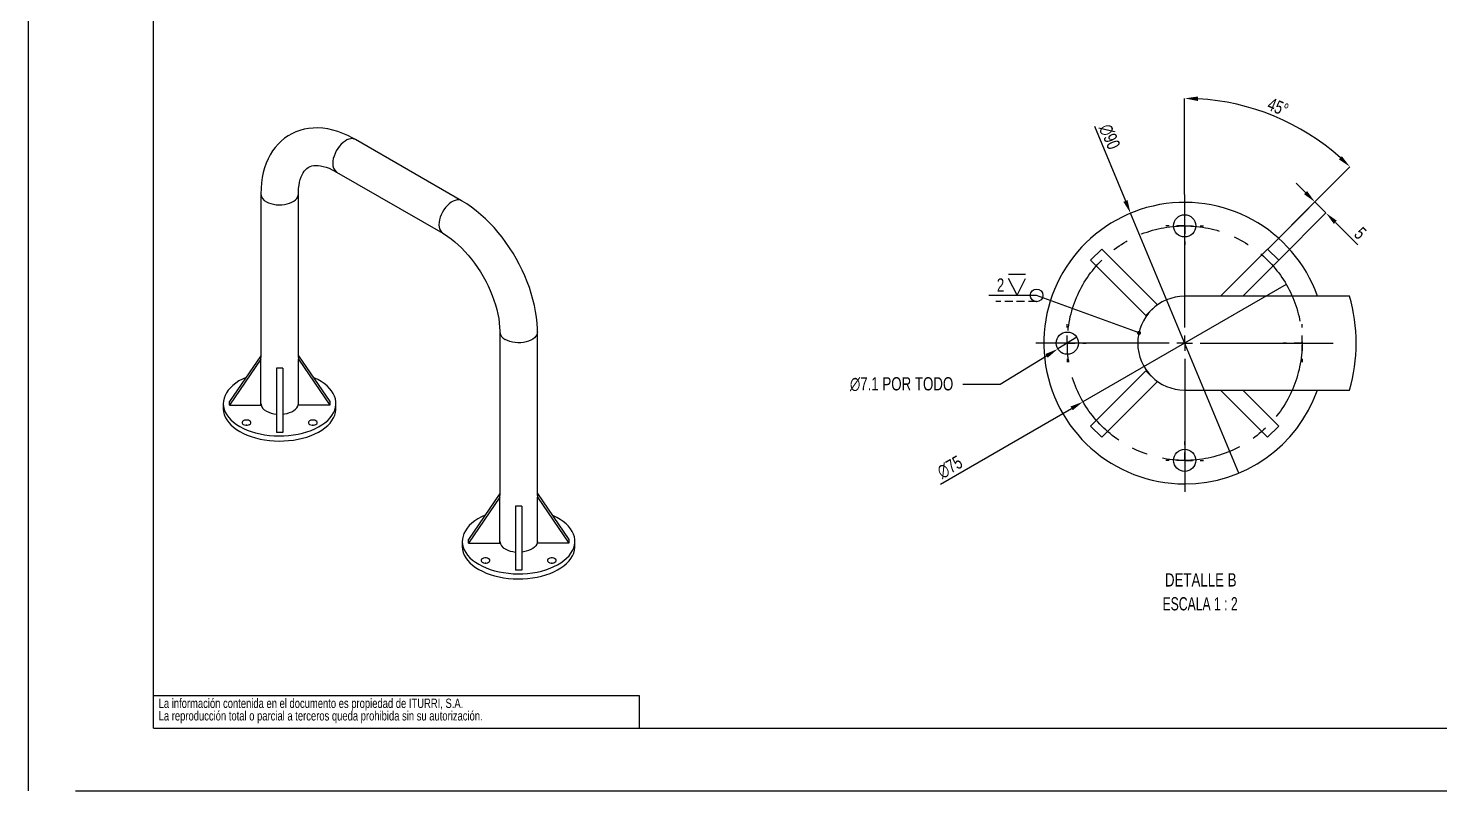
# Model space of a CAD drawing. Extents: x 0 to 14130, y 0 to 4063.
# Drawn here: x 0 to 1128, y 0 to 610 of the extents above; entities that cross this region are included whole.
import ezdxf

# ---------------------------------------------------------------- set-up
doc = ezdxf.new("R2010")
doc.units = 0
doc.header["$LTSCALE"] = 5
doc.header["$PDSIZE"] = -1
doc.linetypes.add('CENTERX2', pattern=[20.32, 12.7, -2.54, 2.54, -2.54])
doc.linetypes.add('HIDDEN', pattern=[1.905, 1.27, -0.635])
doc.layers.get('0').update_dxf_attribs({"linetype": 'CONTINUOUS'})
doc.layers.get('Defpoints').update_dxf_attribs({"linetype": 'CONTINUOUS'})
doc.layers.add('FORMATO', color=7, linetype='CONTINUOUS')
doc.layers.add('SLD-0', color=179, linetype='CONTINUOUS')
doc.styles.add('SLDTEXTSTYLE1', font='TXT', dxfattribs={"width": 0.75})
doc.styles.add('SLDTEXTSTYLE4', font='TXT', dxfattribs={"width": 0.6875})
doc.dimstyles.new('SLDDIMSTYLE10', dxfattribs={"dimtxt": 0.18, "dimasz": 3.25641, "dimexe": 0, "dimexo": 0.0625, "dimgap": 0, "dimtad": 0, "dimtih": 1, "dimtoh": 1, "dimdec": 0, "dimrnd": 1e-09, "dimzin": 0, "dimdsep": 46, "dimtxsty": 'Standard', "dimblk1": 'DOT', "dimblk2": 'DOT', "dimsah": 1, "dimcen": 0.09, "dimadec": 0, "dimazin": 0, "dimtfac": 3.25641, "dimtdec": 0, "dimtofl": 0, "dimtmove": 0, "dimatfit": 3, "dimldrblk": 'DOT', "dimfxl": 1, "dimtolj": 1, "dimtzin": 0, "dimarcsym": 0})
doc.dimstyles.new('SLDDIMSTYLE5', dxfattribs={"dimtxt": 10.583333, "dimasz": 10.583333, "dimexe": 0, "dimexo": 0.0625, "dimgap": 2.645833, "dimtad": 1, "dimdec": 1, "dimlfac": 0.4, "dimrnd": 1e-09, "dimzin": 12, "dimdsep": 46, "dimtxsty": 'SLDTEXTSTYLE1', "dimblk1": 'NONE', "dimsah": 1, "dimcen": 0, "dimadec": 0, "dimazin": 0, "dimtfac": 1, "dimtdec": 1, "dimtmove": 0, "dimatfit": 3, "dimldrblk": 'NONE', "dimfxl": 1, "dimtolj": 1, "dimtzin": 12, "dimarcsym": 0})
doc.dimstyles.new('SLDDIMSTYLE6', dxfattribs={"dimtxt": 10.583333, "dimasz": 10.583333, "dimexe": 0, "dimexo": 0.0625, "dimgap": 2.645833, "dimtad": 1, "dimdec": 4, "dimlfac": 2, "dimzin": 12, "dimdsep": 46, "dimtxsty": 'SLDTEXTSTYLE1', "dimsah": 1, "dimcen": 0.09, "dimadec": 0, "dimazin": 0, "dimtfac": 1, "dimtofl": 0, "dimtmove": 0, "dimatfit": 3, "dimfxl": 1, "dimtolj": 1, "dimtzin": 12, "dimarcsym": 0})
doc.dimstyles.new('SLDDIMSTYLE7', dxfattribs={"dimtxt": 10.583333, "dimasz": 10.583333, "dimexe": 0, "dimexo": 0.0625, "dimgap": 2.645833, "dimtad": 1, "dimdec": 1, "dimlfac": 0.4, "dimrnd": 1e-09, "dimzin": 12, "dimdsep": 46, "dimtxsty": 'SLDTEXTSTYLE1', "dimsah": 1, "dimcen": 0.09, "dimadec": 0, "dimazin": 0, "dimtfac": 1, "dimtdec": 1, "dimtmove": 0, "dimatfit": 0, "dimfxl": 1, "dimtolj": 1, "dimtzin": 12, "dimarcsym": 0})
doc.dimstyles.new('SLDDIMSTYLE8', dxfattribs={"dimtxt": 10.583333, "dimasz": 10.583333, "dimexe": 0, "dimexo": 0.0625, "dimgap": 2.645833, "dimtad": 0, "dimtih": 1, "dimtoh": 1, "dimdec": 1, "dimlfac": 0.4, "dimrnd": 1e-09, "dimzin": 12, "dimdsep": 46, "dimtxsty": 'SLDTEXTSTYLE1', "dimblk1": 'NONE', "dimsah": 1, "dimcen": 0, "dimadec": 0, "dimazin": 0, "dimtfac": 1, "dimtdec": 1, "dimtmove": 0, "dimatfit": 3, "dimldrblk": 'NONE', "dimfxl": 1, "dimtolj": 1, "dimtzin": 12, "dimarcsym": 0})
doc.dimstyles.new('SLDDIMSTYLE9', dxfattribs={"dimtxt": 10.583333, "dimasz": 10.583333, "dimexe": 0, "dimexo": 0.0625, "dimgap": 2.645833, "dimtad": 1, "dimdec": 1, "dimlfac": 0.4, "dimrnd": 1e-09, "dimzin": 12, "dimdsep": 46, "dimtxsty": 'SLDTEXTSTYLE1', "dimblk1": 'NONE', "dimsah": 1, "dimcen": 0, "dimadec": 0, "dimazin": 0, "dimtfac": 1, "dimtdec": 1, "dimtmove": 0, "dimatfit": 3, "dimldrblk": 'NONE', "dimfxl": 1, "dimtolj": 1, "dimtzin": 12, "dimarcsym": 0})

# ---------------------------------------------------------------- blocks, each defined once
blk = doc.blocks.new('SW_NOTE_0_4')
at = {"layer": 'SLD-0', "color": 0, "char_height": 7.5, "attachment_point": 1, "style": 'SLDTEXTSTYLE1'}
for s, insert in [('La información contenida en el documento es propiedad de ITURRI, S.A.', (0, 9.6)), ('La reproducción total o parcial a terceros queda prohibida sin su autorización.', (0, -0.4))]:
    blk.add_mtext(s, dxfattribs=dict(at, insert=insert))
blk = doc.blocks.new('SW_NOTE_0_10')
at = {"layer": 'SLD-0', "color": 0, "char_height": 7.5, "attachment_point": 1, "style": 'SLDTEXTSTYLE1'}
for s, insert in [('La información contenida en el documento es propiedad de ITURRI, S.A.', (0, 9.6)), ('La reproducción total o parcial a terceros queda prohibida sin su autorización.', (0, -0.4))]:
    blk.add_mtext(s, dxfattribs=dict(at, insert=insert))
blk = doc.blocks.new('_D_8')
at = {"layer": 'Defpoints', "color": 0, "transparency": 16777216}
for p in [(1005, 404.7), (842.6, 311)]:
    blk.add_point(p, dxfattribs=at)
at = {"layer": 'FORMATO', "color": 0, "lineweight": -2, "transparency": 16777216}
for p, q in [((1005, 404.7), (842.6, 311)), ((728.8, 245.2), (833.5, 305.7))]:
    blk.add_line(p, q, dxfattribs=at)
at = {"layer": 'FORMATO', "color": 0, "transparency": 16777216}
blk.add_solid([(832.6, 307.2), (834.4, 304.2), (842.6, 311)], dxfattribs=at)
at = {"layer": 'FORMATO', "color": 0, "transparency": 16777216, "insert": (736.3, 258.7), "char_height": 10.58, "attachment_point": 5, "rotation": 30, "style": 'SLDTEXTSTYLE1'}
blk.add_mtext('\\A1;∅75', dxfattribs=at)
blk = doc.blocks.new('_NONE')
blk = doc.blocks.new('_D_9')
at = {"layer": 'Defpoints', "color": 0, "transparency": 16777216}
for p in [(1017.2, 528.5), (923.8, 476.6), (990.1, 433), (945.9, 388.8), (923.8, 239.1)]:
    blk.add_point(p, dxfattribs=at)
at = {"layer": 'FORMATO', "color": 0, "lineweight": -2, "transparency": 16777216}
for p, q in [((923.8, 476.7), (923.8, 553.5)), ((990.2, 433), (1055.9, 498.8))]:
    blk.add_line(p, q, dxfattribs=at)
blk.add_arc((923.8, 366.7), 186.8, 48.2465, 86.7535, dxfattribs=at)
at = {"layer": 'FORMATO', "color": 0, "transparency": 16777216}
for points in [[(934.4, 551.4), (934.5, 555), (923.8, 553.5)], [(1049.4, 507.3), (1047, 504.8), (1055.9, 498.8)]]:
    blk.add_solid(points, dxfattribs=at)
at = {"layer": 'FORMATO', "color": 0, "transparency": 16777216, "insert": (998.4, 546.6), "char_height": 10.58, "attachment_point": 5, "rotation": 337.5, "style": 'SLDTEXTSTYLE1'}
blk.add_mtext('\\A1;45°', dxfattribs=at)
blk = doc.blocks.new('_D_10')
at = {"layer": 'Defpoints', "color": 0, "transparency": 16777216}
for p in [(1036.7, 461.9), (990.1, 433), (999, 424.1)]:
    blk.add_point(p, dxfattribs=at)
at = {"layer": 'FORMATO', "color": 0, "lineweight": -2, "transparency": 16777216}
for p, q in [((1020.4, 478.2), (1012.9, 485.7)), ((990.2, 433), (1027.9, 470.7)), ((1027.9, 470.7), (1036.7, 461.9)), ((999, 424.2), (1036.7, 461.9)), ((1044.2, 454.4), (1062.3, 436.3))]:
    blk.add_line(p, q, dxfattribs=at)
at = {"layer": 'FORMATO', "color": 0, "transparency": 16777216}
for points in [[(1021.6, 479.5), (1019.1, 477), (1027.9, 470.7)], [(1045.4, 455.7), (1043, 453.2), (1036.7, 461.9)]]:
    blk.add_solid(points, dxfattribs=at)
at = {"layer": 'FORMATO', "color": 0, "transparency": 16777216, "insert": (1064.2, 445.7), "char_height": 10.58, "attachment_point": 5, "rotation": 315, "style": 'SLDTEXTSTYLE1'}
blk.add_mtext('\\A1;5', dxfattribs=at)
blk = doc.blocks.new('_D_11')
at = {"layer": 'Defpoints', "color": 0, "transparency": 16777216}
for p in [(837.7, 362.5), (822.5, 353.2)]:
    blk.add_point(p, dxfattribs=at)
at = {"layer": 'FORMATO', "color": 0, "lineweight": -2, "transparency": 16777216}
for p, q in [((837.7, 362.5), (822.5, 353.2)), ((776.4, 325), (813.5, 347.7)), ((746.6, 325), (776.4, 325))]:
    blk.add_line(p, q, dxfattribs=at)
at = {"layer": 'FORMATO', "color": 0, "transparency": 16777216}
blk.add_solid([(812.6, 349.2), (814.4, 346.2), (822.5, 353.2)], dxfattribs=at)
at = {"layer": 'FORMATO', "color": 0, "transparency": 16777216, "insert": (697.7, 325), "char_height": 10.583, "attachment_point": 5, "style": 'SLDTEXTSTYLE1'}
blk.add_mtext('\\A1;∅7.1 POR TODO', dxfattribs=at)
blk = doc.blocks.new('_D_12')
at = {"layer": 'Defpoints', "color": 0, "transparency": 16777216}
for p in [(880.6, 461.7), (967, 254)]:
    blk.add_point(p, dxfattribs=at)
at = {"layer": 'FORMATO', "color": 0, "lineweight": -2, "transparency": 16777216}
for p, q in [((851.7, 531.4), (876.6, 471.5)), ((967, 254), (880.6, 461.7))]:
    blk.add_line(p, q, dxfattribs=at)
at = {"layer": 'FORMATO', "color": 0, "transparency": 16777216}
blk.add_solid([(878.2, 472.2), (874.9, 470.8), (880.6, 461.7)], dxfattribs=at)
at = {"layer": 'FORMATO', "color": 0, "transparency": 16777216, "insert": (863.8, 522.8), "char_height": 10.58, "attachment_point": 5, "rotation": 292.5789, "style": 'SLDTEXTSTYLE1'}
blk.add_mtext('\\A1;∅90', dxfattribs=at)
blk = doc.blocks.new('SW_NOTE_0_14')
at = {"layer": 'FORMATO', "color": 0, "attachment_point": 2}
for s, insert, char_height, style in [('DETALLE B', (32.7, 13.6), 10.58, 'SLDTEXTSTYLE1'), ('ESCALA 1 : 2', (32.2, -5.5), 10.583, 'SLDTEXTSTYLE4')]:
    blk.add_mtext(s, dxfattribs=dict(at, insert=insert, char_height=char_height, style=style))
blk = doc.blocks.new('SW_CENTERMARKSYMBOL_11')
at = {"layer": 'FORMATO', "color": 0}
for p, q in [((0, 12.5), (0, 15.1)), ((-12.5, 0), (-15.1, 0)), ((0, 0), (-6.2, 0)), ((0, 0), (0, 6.2)), ((0, 0), (0, -6.2)), ((0, 0), (6.2, 0)), ((12.5, 0), (15.1, 0)), ((0, -12.5), (0, -15.1))]:
    blk.add_line(p, q, dxfattribs=at)
blk = doc.blocks.new('SW_CENTERMARKSYMBOL_12')
at = {"layer": 'FORMATO', "color": 0}
for p, q in [((0, 12.5), (0, 15.1)), ((-12.5, 0), (-15.1, 0)), ((0, 0), (-6.3, 0)), ((0, 0), (0, 6.2)), ((0, 0), (0, -6.3)), ((0, 0), (6.2, 0)), ((12.5, 0), (15.1, 0)), ((0, -12.5), (0, -15.1))]:
    blk.add_line(p, q, dxfattribs=at)
blk = doc.blocks.new('SW_CENTERMARKSYMBOL_13')
at = {"layer": 'FORMATO', "color": 0}
for p, q in [((0, 12.5), (0, 15.1)), ((-12.5, 0), (-15.1, 0)), ((0, 0), (-6.2, 0)), ((0, 0), (0, 6.2)), ((0, 0), (0, -6.2)), ((0, 0), (6.2, 0)), ((12.5, 0), (15.1, 0)), ((0, -12.5), (0, -15.1))]:
    blk.add_line(p, q, dxfattribs=at)
blk = doc.blocks.new('SW_CENTERMARKSYMBOL_14')
at = {"layer": 'FORMATO', "color": 0}
for p, q in [((0, 12.5), (0, 118.7)), ((-12.5, 0), (-118.8, 0)), ((0, 0), (-6.2, 0)), ((0, 0), (0, 6.2)), ((0, 0), (0, -6.2)), ((0, 0), (6.2, 0)), ((12.5, 0), (118.7, 0)), ((0, -12.5), (0, -118.8))]:
    blk.add_line(p, q, dxfattribs=at)
blk = doc.blocks.new('SW_CENTERMARKSYMBOL_15')
at = {"layer": 'FORMATO', "color": 0}
for p, q in [((0, 12.5), (0, 15.1)), ((-12.5, 0), (-15.1, 0)), ((0, 0), (-6.2, 0)), ((0, 0), (0, 6.2)), ((0, 0), (0, -6.2)), ((0, 0), (6.2, 0)), ((12.5, 0), (15.1, 0)), ((0, -12.5), (0, -15.1))]:
    blk.add_line(p, q, dxfattribs=at)
blk = doc.blocks.new('SW_SYMBOL_WELD_BUSV')
at = {"layer": 'FORMATO', "color": 0}
for q in [(0, 5000), (5000, 5000)]:
    blk.add_line((2500, 0), q, dxfattribs=at)
blk = doc.blocks.new('SW_SYMBOL_WLDSI_FLT')
at = {"layer": 'FORMATO', "color": 0}
blk.add_line((0, 0), (5000, 0), dxfattribs=at)
blk = doc.blocks.new('SW_WELDSYMBOL_0')
at = {"layer": 'FORMATO', "color": 0}
blk.add_line((0, 0), (-38.1, 0), dxfattribs=at)
at = {"layer": 'FORMATO', "color": 0, "linetype": 'HIDDEN'}
blk.add_line((0, -5), (-32.5, -5), dxfattribs=at)
at = {"layer": 'FORMATO', "color": 0}
blk.add_circle((0, 0), 5.07, dxfattribs=at)
at = {"layer": 'FORMATO', "color": 0, "xscale": 0.0027037109375, "yscale": 0.0027037109375, "zscale": 0.0027037109375}
for name, p in [('SW_SYMBOL_WLDSI_FLT', (-22.3, 17)), ('SW_SYMBOL_WELD_BUSV', (-22.3, 0.1))]:
    blk.add_blockref(name, p, dxfattribs=at)
at = {"layer": 'FORMATO', "color": 0, "insert": (-31.7, 13.6), "char_height": 10.6, "attachment_point": 1, "style": 'SLDTEXTSTYLE1'}
blk.add_mtext('2', dxfattribs=at)
blk = doc.blocks.new('_DOT')
at = {"color": 0, "linetype": 'ByBlock'}
blk.add_line((-0.5, 0), (-1, 0), dxfattribs=at)
at = {"color": 0, "linetype": 'ByBlock', "const_width": 0.5}
blk.add_lwpolyline([(-0.25, 0, 1), (0.25, 0, 1)], format="xyb", close=True, dxfattribs=at)

msp = doc.modelspace()

# ---------------------------------------------------------------- linework, layer by layer
at = {"color": 7, "linetype": 'Continuous'}
for p, q in [((0, 1485), (0, -0.006746)), ((100, 50), (100, 1435)), ((346.206456, 471.642946), (261.353642, 520.627433)), ((246.354861, 494.645967), (331.207675, 445.661481)), ((185.821243, 477.011444), (185.821243, 346.364914)), ((215.821243, 346.364914), (215.821243, 477.011444)), ((848.704408, 424.137498), (857.543255, 432.976332)), ((901.737417, 388.782158), (857.543255, 432.976332)), ((952.495652, 395.346236), (990.125741, 432.976332)), ((990.125741, 432.976332), (998.964588, 424.137498)), ((892.89857, 379.943325), (848.704408, 424.137498)), ((970.17331, 395.346236), (998.964588, 424.137498)), ((1055.608745, 395.346236), (923.834498, 395.346236)), ((892.89857, 379.943325), (901.737417, 388.782158)), ((376.740074, 366.796348), (376.740074, 236.149819)), ((406.740074, 236.149819), (406.740074, 366.796348)), ((185.821243, 347.808133), (160.821243, 311.063796)), ((185.821243, 344.921694), (160.821243, 308.177358)), ((185.821243, 344.921694), (185.821243, 346.364914)), ((185.821243, 308.177358), (185.821243, 344.921694)), ((215.821243, 347.808133), (240.821243, 311.063796)), ((215.821243, 346.364914), (215.821243, 344.921694)), ((215.821243, 308.177358), (215.821243, 344.921694)), ((215.821243, 344.921694), (240.821243, 308.177358)), ((203.321243, 337.705598), (198.321243, 337.705598)), ((198.321243, 337.705598), (198.321243, 286.529069)), ((203.321243, 337.705598), (203.321243, 286.529069)), ((892.89857, 335.749149), (848.704408, 291.554975)), ((901.737417, 326.910316), (892.89857, 335.749149)), ((901.737417, 326.910316), (857.543255, 282.716142)), ((923.834498, 320.346238), (1055.608745, 320.346238)), ((952.495652, 320.346238), (990.125741, 282.716142)), ((970.17331, 320.346238), (998.964588, 291.554975)), ((155.821243, 309.620577), (155.821243, 305.537873)), ((160.821243, 308.177358), (160.821243, 311.063796)), ((160.821243, 308.177358), (185.821243, 308.177358)), ((240.821243, 308.177358), (215.821243, 308.177358)), ((240.821243, 311.063796), (240.821243, 308.177358)), ((245.821243, 305.537873), (245.821243, 309.620577)), ((174.618484, 292.271573), (173.990993, 292.271573)), ((203.321243, 286.529069), (198.321243, 286.529069)), ((227.651492, 292.271573), (227.024002, 292.271573)), ((857.543255, 282.716142), (848.704408, 291.554975)), ((998.964588, 291.554975), (990.125741, 282.716142)), ((376.740074, 237.593038), (351.740074, 200.848701)), ((406.740074, 237.593038), (431.740074, 200.848701)), ((376.740074, 234.706599), (351.740074, 197.962263)), ((376.740074, 234.706599), (376.740074, 236.149819)), ((376.740074, 197.962263), (376.740074, 234.706599)), ((394.240074, 227.490503), (389.240074, 227.490503)), ((389.240074, 227.490503), (389.240074, 176.313974)), ((394.240074, 227.490503), (394.240074, 176.313974)), ((406.740074, 236.149819), (406.740074, 234.706599)), ((406.740074, 197.962263), (406.740074, 234.706599)), ((406.740074, 234.706599), (431.740074, 197.962263)), ((346.740074, 199.405482), (346.740074, 195.322778)), ((351.740074, 197.962263), (351.740074, 200.848701)), ((351.740074, 197.962263), (376.740074, 197.962263)), ((431.740074, 197.962263), (406.740074, 197.962263)), ((431.740074, 200.848701), (431.740074, 197.962263)), ((436.740074, 195.322778), (436.740074, 199.405482)), ((365.537315, 182.056478), (364.909824, 182.056478)), ((418.570323, 182.056478), (417.942833, 182.056478)), ((394.240074, 176.313974), (389.240074, 176.313974)), ((100, 50), (2050, 50)), ((37.653092, 0), (2100, 0))]:
    msp.add_line(p, q, dxfattribs=at)
at = {"color": 7, "linetype": 'Continuous', "flags": 128}
for points in [[(261.353642, 520.627433), (259.227713, 521.814221), (255.255347, 523.816038), (251.248563, 525.551859), (247.228387, 527.006902), (243.213282, 528.170481), (239.223657, 529.034301), (235.280931, 529.59333), (231.406244, 529.846303), (227.619178, 529.795678), (223.936904, 529.447039), (220.373903, 528.808203), (216.942189, 527.888286), (213.651771, 526.696929), (210.511162, 525.243731), (207.527783, 523.537844), (204.708275, 521.587693), (202.061692, 519.403423), (199.593166, 516.992219), (197.307518, 514.359898), (195.209761, 511.511212), (193.305399, 508.450288), (191.600631, 505.181335), (190.102372, 501.709569), (188.818013, 498.042203), (187.754899, 494.189274), (186.919621, 490.164019), (186.317285, 485.982658), (185.950967, 481.663615), (185.821243, 477.011444)], [(261.354887, 520.626714), (260.467359, 521.030326), (259.157552, 521.305407), (257.729278, 521.275152), (256.214442, 520.940236), (254.646884, 520.308141), (253.061619, 519.392987), (251.49406, 518.215217), (249.979225, 516.801141), (248.55095, 515.182346), (247.241143, 513.394994), (246.079062, 511.479011), (245.090666, 509.477197), (244.298033, 507.43427), (243.718871, 505.395864), (243.366117, 503.407515), (243.24765, 501.513639)], [(261.353642, 520.627433), (260.467359, 521.030326), (259.157552, 521.305407), (257.729278, 521.275152), (256.214442, 520.940236), (254.646884, 520.308141), (253.061619, 519.392987), (251.49406, 518.215217), (249.979225, 516.801141), (248.55095, 515.182346), (247.241143, 513.394994), (246.079062, 511.479011), (245.090666, 509.477197), (244.298033, 507.43427), (243.718871, 505.395864), (243.366117, 503.407515), (243.24765, 501.513639)], [(215.821243, 477.011444), (215.843689, 478.57626), (216.007565, 481.424216), (216.320645, 484.072558), (216.769769, 486.509288), (217.339654, 488.723867), (218.0138, 490.710587), (218.775826, 492.46937), (219.611325, 494.006057), (220.511155, 495.333302), (221.477225, 496.471275), (222.533217, 497.447543), (223.743993, 498.293028), (225.229402, 499.018888), (226.639337, 499.465272), (228.113067, 499.738418), (229.688962, 499.857148), (231.581009, 499.807587), (233.595301, 499.562796), (235.734558, 499.117166), (237.996746, 498.462443), (240.373751, 497.590648), (242.853533, 496.495443), (245.420466, 495.173278), (246.354861, 494.645967)], [(190.214641, 470.888383), (191.91394, 470.044177), (193.812213, 469.355609), (195.867057, 468.83806), (198.032569, 468.50309), (200.260375, 468.358183), (202.50071, 468.406576), (204.703528, 468.647187), (206.819623, 469.074642), (208.801724, 469.679391), (210.605554, 470.447927), (212.190819, 471.363081), (213.522106, 472.40441), (214.569677, 473.548652), (215.31013, 474.770248), (215.726926, 476.041908), (215.821242, 477.01461)], [(190.214641, 470.888383), (191.91394, 470.044177), (193.812213, 469.355609), (195.867057, 468.83806), (198.032569, 468.50309), (200.260375, 468.358183), (202.50071, 468.406576), (204.703528, 468.647187), (206.819623, 469.074642), (208.801724, 469.679391), (210.605554, 470.447927), (212.190819, 471.363081), (213.522106, 472.40441), (214.569677, 473.548652), (215.31013, 474.770248), (215.726926, 476.041908), (215.821243, 477.011444)], [(346.206456, 471.642946), (345.320173, 472.045839), (344.010366, 472.32092), (342.582092, 472.290665), (341.067256, 471.955749), (339.499697, 471.323654), (337.914433, 470.408501), (336.346874, 469.230731), (334.832038, 467.816654), (333.403764, 466.197859), (332.093957, 464.410507), (330.931876, 462.494524), (329.943479, 460.492711), (329.150847, 458.449783), (328.571685, 456.411378), (328.21893, 454.423029), (328.100463, 452.529153)], [(346.207792, 471.642175), (345.320173, 472.045839), (344.010366, 472.32092), (342.582092, 472.290665), (341.067256, 471.955749), (339.499697, 471.323654), (337.914433, 470.408501), (336.346874, 469.230731), (334.832038, 467.816654), (333.403764, 466.197859), (332.093957, 464.410507), (330.931876, 462.494524), (329.943479, 460.492711), (329.150847, 458.449783), (328.571685, 456.411378), (328.21893, 454.423029), (328.100463, 452.529153)], [(406.740074, 366.796348), (406.705418, 369.250062), (406.461027, 373.839638), (405.98675, 378.491839), (405.287453, 383.194423), (404.3687, 387.931783), (403.236409, 392.68911), (401.896733, 397.452179), (400.356006, 402.207153), (398.620715, 406.940454), (396.697511, 411.63867), (394.593214, 416.288502), (392.314819, 420.876741), (389.869501, 425.390273), (387.264608, 429.816083), (384.507734, 434.141154), (381.606822, 438.352357), (378.569685, 442.437156), (375.404216, 446.383196), (372.118356, 450.178303), (368.720077, 453.810466), (365.217367, 457.267807), (361.618244, 460.538521), (357.930809, 463.610806), (354.163349, 466.472769), (350.324526, 469.112329), (346.642077, 471.389762), (346.206456, 471.642946)], [(331.207675, 445.661481), (332.592204, 444.835826), (335.277683, 443.085234), (338.000333, 441.110701), (340.742925, 438.91705), (343.487481, 436.511652), (346.216181, 433.903853), (348.911559, 431.104794), (351.556654, 428.127235), (354.135141, 424.985386), (356.63143, 421.69475), (359.030751, 418.271977), (361.319229, 414.734727), (363.483953, 411.101549), (365.51304, 407.391765), (367.395494, 403.625795), (369.121629, 399.824457), (370.683147, 396.008758), (372.073074, 392.200036), (373.28585, 388.419845), (374.317422, 384.689833), (375.165357, 381.031601), (375.828955, 377.466533), (376.309366, 374.015605), (376.609716, 370.699145), (376.732782, 367.703064), (376.740074, 366.796348)], [(406.740073, 366.797976), (406.645757, 365.826813), (406.228961, 364.555153), (405.488507, 363.333557), (404.440937, 362.189315), (403.109649, 361.147986), (401.524385, 360.232832), (399.720555, 359.464296), (397.738454, 358.859547), (395.622359, 358.432092), (393.419541, 358.191481), (391.179206, 358.143088), (388.9514, 358.287995), (386.785888, 358.622965), (384.731044, 359.140514), (382.832771, 359.829082), (381.133472, 360.673288)], [(406.740074, 366.796348), (406.645757, 365.826813), (406.228961, 364.555153), (405.488507, 363.333557), (404.440937, 362.189315), (403.109649, 361.147986), (401.524385, 360.232832), (399.720555, 359.464296), (397.738454, 358.859547), (395.622359, 358.432092), (393.419541, 358.191481), (391.179206, 358.143088), (388.9514, 358.287995), (386.785888, 358.622965), (384.731044, 359.140514), (382.832771, 359.829082), (381.133472, 360.673288)], [(174.044487, 330.498971), (171.120359, 329.136467), (168.324166, 327.590274), (165.768569, 325.91104), (163.47249, 324.111197), (161.452928, 322.20407), (159.724836, 320.203779), (158.301007, 318.125135), (157.191982, 315.983525), (156.405974, 313.794806), (155.948801, 311.575183), (155.823847, 309.341089), (156.032039, 307.109064), (156.571834, 304.895633), (157.439236, 302.717184), (158.627823, 300.589845), (160.128796, 298.529367), (161.931042, 296.551004), (164.021216, 294.669404), (166.383846, 292.898497), (169.001438, 291.251395)], [(169.001438, 291.251395), (171.854612, 289.740291), (174.922245, 288.376374), (178.181626, 287.169742), (181.608622, 286.129328), (185.177862, 285.262835), (188.86292, 284.576678), (192.636513, 284.075937), (196.470703, 283.76432), (200.337103, 283.644134), (204.207087, 283.716268), (208.052003, 283.980188), (211.843386, 284.433941), (215.553165, 285.074167), (219.153873, 285.896126), (222.618853, 286.893733), (225.922452, 288.059601), (229.040209, 289.385099), (231.949044, 290.860414), (234.627419, 292.474622), (237.055505, 294.215773), (239.215325, 296.070976), (241.090888, 298.026495), (242.66831, 300.067853), (243.93591, 302.179935), (244.884305, 304.347106), (245.506472, 306.553319), (245.797805, 308.782242), (245.756147, 311.017371), (245.381807, 313.242159), (244.677556, 315.440134), (243.648609, 317.595023), (242.302583, 319.690872), (240.649443, 321.712164), (238.701429, 323.643934), (236.472964, 325.47188), (233.980545, 327.182469), (231.242627, 328.763035), (228.27948, 330.201878), (227.597998, 330.498971)], [(155.821243, 305.537873), (155.823847, 305.258385), (156.032039, 303.02636), (156.571834, 300.812929), (157.439236, 298.63448), (158.627823, 296.507141), (160.128796, 294.446663), (161.931042, 292.4683), (164.021216, 290.5867), (166.383846, 288.815793), (169.001438, 287.168691)], [(169.001438, 287.168691), (171.854612, 285.657587), (174.922245, 284.29367), (178.181626, 283.087038), (181.608622, 282.046624), (185.177862, 281.180131), (188.86292, 280.493974), (192.636513, 279.993233), (196.470703, 279.681616), (200.337103, 279.56143), (204.207087, 279.633564), (208.052003, 279.897484), (211.843386, 280.351237), (215.553165, 280.991463), (219.153873, 281.813422), (222.618853, 282.811029), (225.922452, 283.976897), (229.040209, 285.302395), (231.949044, 286.77771), (234.627419, 288.391918), (237.055505, 290.133069), (239.215325, 291.988272), (241.090888, 293.943791), (242.66831, 295.985148), (243.93591, 298.097231), (244.884305, 300.264402), (245.506472, 302.470615), (245.797805, 304.699538), (245.821243, 305.537873)], [(203.321243, 301.082377), (204.703528, 301.25632), (206.819623, 301.683775), (208.801724, 302.288525), (210.605554, 303.057061), (212.190819, 303.972215), (213.522106, 305.013543), (214.569677, 306.157786), (215.31013, 307.379381), (215.726926, 308.651041), (215.821243, 309.620577)], [(171.794509, 292.863801), (172.693072, 292.486922), (173.749396, 292.288785), (174.860081, 292.288785), (175.916405, 292.486922), (176.814967, 292.863801), (177.467812, 293.38253), (177.811032, 293.992333), (177.811032, 294.633517), (177.467812, 295.24332), (176.814967, 295.762049), (175.916405, 296.138928), (174.860081, 296.337065), (173.749396, 296.337065), (172.693072, 296.138928), (171.794509, 295.762049), (171.141665, 295.24332), (170.798445, 294.633517), (170.798445, 293.992333), (171.141665, 293.38253), (171.794509, 292.863801)], [(224.827518, 292.863801), (225.726081, 292.486922), (226.782405, 292.288785), (227.893089, 292.288785), (228.949413, 292.486922), (229.847976, 292.863801), (230.50082, 293.38253), (230.844041, 293.992333), (230.844041, 294.633517), (230.50082, 295.24332), (229.847976, 295.762049), (228.949413, 296.138928), (227.893089, 296.337065), (226.782405, 296.337065), (225.726081, 296.138928), (224.827518, 295.762049), (224.174674, 295.24332), (223.831453, 294.633517), (223.831453, 293.992333), (224.174674, 293.38253), (224.827518, 292.863801)], [(364.963318, 220.283876), (362.03919, 218.921372), (359.242997, 217.375179), (356.6874, 215.695945), (354.391321, 213.896101), (352.371759, 211.988975), (350.643667, 209.988684), (349.219838, 207.910039), (348.110813, 205.76843), (347.324805, 203.579711), (346.867632, 201.360088), (346.742678, 199.125994), (346.95087, 196.893969), (347.490665, 194.680538), (348.358067, 192.502089), (349.546654, 190.37475), (351.047627, 188.314272), (352.849873, 186.335909), (354.940047, 184.454309), (357.302677, 182.683402), (359.920268, 181.0363)], [(359.920268, 181.0363), (362.773443, 179.525196), (365.841076, 178.161279), (369.100457, 176.954647), (372.527453, 175.914233), (376.096693, 175.04774), (379.781751, 174.361583), (383.555344, 173.860842), (387.389534, 173.549225), (391.255933, 173.429038), (395.125918, 173.501173), (398.970834, 173.765093), (402.762217, 174.218846), (406.471996, 174.859072), (410.072704, 175.681031), (413.537684, 176.678638), (416.841282, 177.844506), (419.95904, 179.170004), (422.867875, 180.645319), (425.54625, 182.259527), (427.974335, 184.000678), (430.134156, 185.855881), (432.009719, 187.8114), (433.587141, 189.852757), (434.854741, 191.96484), (435.803136, 194.132011), (436.425302, 196.338224), (436.716636, 198.567147), (436.674978, 200.802276), (436.300638, 203.027064), (435.596387, 205.225039), (434.56744, 207.379928), (433.221413, 209.475777), (431.568274, 211.497069), (429.62026, 213.428839), (427.391795, 215.256785), (424.899376, 216.967374), (422.161458, 218.54794), (419.198311, 219.986782), (418.516829, 220.283876)], [(346.740074, 195.322778), (346.742678, 195.04329), (346.95087, 192.811265), (347.490665, 190.597834), (348.358067, 188.419385), (349.546654, 186.292046), (351.047627, 184.231568), (352.849873, 182.253205), (354.940047, 180.371605), (357.302677, 178.600698), (359.920268, 176.953595)], [(359.920268, 176.953595), (362.773443, 175.442492), (365.841076, 174.078575), (369.100457, 172.871943), (372.527453, 171.831529), (376.096693, 170.965035), (379.781751, 170.278879), (383.555344, 169.778138), (387.389534, 169.466521), (391.255933, 169.346334), (395.125918, 169.418469), (398.970834, 169.682389), (402.762217, 170.136142), (406.471996, 170.776368), (410.072704, 171.598327), (413.537684, 172.595934), (416.841282, 173.761802), (419.95904, 175.0873), (422.867875, 176.562615), (425.54625, 178.176823), (427.974335, 179.917974), (430.134156, 181.773177), (432.009719, 183.728696), (433.587141, 185.770053), (434.854741, 187.882136), (435.803136, 190.049307), (436.425302, 192.25552), (436.716636, 194.484443), (436.740074, 195.322778)], [(406.740074, 199.405482), (406.645757, 198.435946), (406.228961, 197.164286), (405.488507, 195.942691), (404.440937, 194.798448), (403.109649, 193.757119), (401.524385, 192.841966), (399.720555, 192.07343), (397.738454, 191.46868), (395.622359, 191.041225), (394.240074, 190.867282)], [(362.71334, 182.648706), (363.611903, 182.271827), (364.668227, 182.07369), (365.778912, 182.07369), (366.835236, 182.271827), (367.733798, 182.648706), (368.386643, 183.167435), (368.729863, 183.777238), (368.729863, 184.418422), (368.386643, 185.028225), (367.733798, 185.546954), (366.835236, 185.923833), (365.778912, 186.12197), (364.668227, 186.12197), (363.611903, 185.923833), (362.71334, 185.546954), (362.060496, 185.028225), (361.717276, 184.418422), (361.717276, 183.777238), (362.060496, 183.167435), (362.71334, 182.648706)], [(415.746349, 182.648706), (416.644912, 182.271827), (417.701236, 182.07369), (418.81192, 182.07369), (419.868244, 182.271827), (420.766807, 182.648706), (421.419651, 183.167435), (421.762872, 183.777238), (421.762872, 184.418422), (421.419651, 185.028225), (420.766807, 185.546954), (419.868244, 185.923833), (418.81192, 186.12197), (417.701236, 186.12197), (416.644912, 185.923833), (415.746349, 185.546954), (415.093505, 185.028225), (414.750284, 184.418422), (414.750284, 183.777238), (415.093505, 183.167435), (415.746349, 182.648706)]]:
    msp.add_lwpolyline(points, dxfattribs=at)
at = {"color": 7, "linetype": 'Continuous'}
for centre, radius in [((923.834506, 451.596221), 8.875), ((830.08452, 357.846223), 8.874999), ((923.834506, 264.096223), 8.875)]:
    msp.add_circle(centre, radius, dxfattribs=at)
for centre, radius, start, end in [((250.620546, 500.713855), 7.416148, 173.808970368, 234.986218046), ((250.625105, 500.714747), 7.420585, 173.819621653, 234.868197953), ((193.210251, 477.675481), 7.418786, 185.135281062, 246.184859896), ((193.210518, 477.675788), 7.419174, 185.145594036, 246.183927943), ((923.834505, 357.846229), 112.499997, 19.47122477, 269.999996579), ((335.477919, 451.730261), 7.420585, 173.819621653, 234.868197953), ((335.480573, 451.730781), 7.423167, 173.825816501, 234.799655776), ((923.834505, 357.846237), 37.499999, 90.000010681, 269.999989319), ((923.836778, 357.846486), 137.003951, 359.99989603, 15.885326883), ((384.129082, 367.460386), 7.418786, 185.135281062, 246.184859896), ((384.131012, 367.4626), 7.421591, 185.209720923, 246.178129654), ((923.83394, 357.846384), 137.006789, 344.114838716, 359.999938372), ((923.834496, 357.846235), 112.500003, 270.000001275, 340.528781321), ((193.210251, 310.284615), 7.418786, 185.135281062, 246.184859896), ((200.102631, 321.874531), 20.868326, 241.71695194, 265.103084871), ((384.129082, 200.06952), 7.418786, 185.135281062, 246.184859896), ((390.932838, 211.361962), 20.564469, 241.541682173, 265.278354638)]:
    msp.add_arc(centre, radius, start, end, dxfattribs=at)
at = {"layer": 'FORMATO', "color": 7, "linetype": 'CENTERX2'}
msp.add_circle((923.834492, 357.846237), 93.75, dxfattribs=at)
at = {"layer": 'SLD-0'}
for p, q in [((100.011091, 76.225774), (488.143366, 76.225774)), ((488.143366, 76.225774), (488.143366, 50))]:
    msp.add_line(p, q, dxfattribs=at)

# ---------------------------------------------------------------- block references
at = {"layer": 'FORMATO', "color": 7}
for name, p in [('SW_CENTERMARKSYMBOL_14', (923.834498, 357.846237)), ('SW_CENTERMARKSYMBOL_12', (923.834498, 451.596241)), ('SW_WELDSYMBOL_0', (805.487966, 396.003386)), ('SW_CENTERMARKSYMBOL_15', (830.084513, 357.846237)), ('SW_CENTERMARKSYMBOL_13', (1017.584483, 357.846237)), ('SW_CENTERMARKSYMBOL_11', (923.834498, 264.096233))]:
    msp.add_blockref(name, p, dxfattribs=at)
at = {"layer": 'FORMATO'}
msp.add_blockref('SW_NOTE_0_14', (903.975595, 160.2685), dxfattribs=at)
at = {"layer": 'SLD-0'}
for name in ['SW_NOTE_0_4', 'SW_NOTE_0_10']:
    msp.add_blockref(name, (104.18917, 64.096022), dxfattribs=at)

# ---------------------------------------------------------------- dimensions: what is measured, and where the dimension line sits
at = {"layer": 'FORMATO', "color": 7}
dim = msp.add_angular_dim_2l(base=(1017.237221, 528.463344), line1=((945.931579, 388.782159), (990.125753, 432.976332)), line2=((923.834492, 476.596237), (923.834492, 239.096237)), dimstyle='SLDDIMSTYLE6', override={"dimadec": 4, "dimazin": 3}, dxfattribs=at)
dim.commit()
dim.dimension.update_dxf_attribs({"geometry": '_D_9', "text_midpoint": (995.321846, 539.270812), "dimtype": 162})
for p1, p2, dimstyle, picture, middle in [((967.029481, 253.96918), (880.639503, 461.723294), 'SLDDIMSTYLE9', '_D_12', (856.509443, 519.75224)), ((1005.024374, 404.721237), (842.64461, 310.971237), 'SLDDIMSTYLE5', '_D_8', (740.250389, 251.853906))]:
    dim = msp.add_diameter_dim_2p(p1=p1, p2=p2, dimstyle=dimstyle, dxfattribs=at)
    dim.commit()
    dim.dimension.update_dxf_attribs({"geometry": picture, "text_midpoint": middle, "dimtype": 163})
dim = msp.add_linear_dim(base=(1036.714038, 461.886948), p1=(990.125753, 432.976332), p2=(998.964588, 424.137498), angle=315, dimstyle='SLDDIMSTYLE7', dxfattribs=at)
dim.commit()
dim.dimension.update_dxf_attribs({"geometry": '_D_10', "text_midpoint": (1058.542676, 440.058309), "dimtype": 160})
at = {"layer": 'FORMATO'}
dim = msp.add_diameter_dim_2p(p1=(837.652365, 362.482283), p2=(822.516619, 353.210191), text='<> POR TODO', dimstyle='SLDDIMSTYLE8', dxfattribs=at)
dim.commit()
dim.dimension.update_dxf_attribs({"geometry": '_D_11', "text_midpoint": (697.654611, 324.978726), "dimtype": 163})

# ---------------------------------------------------------------- leaders
at = {"layer": 'FORMATO', "color": 7}
msp.add_leader([(887.356371, 366.013338), (805.487966, 396.003386)], dimstyle='SLDDIMSTYLE10', dxfattribs=at)

doc.saveas('drawing.dxf')
